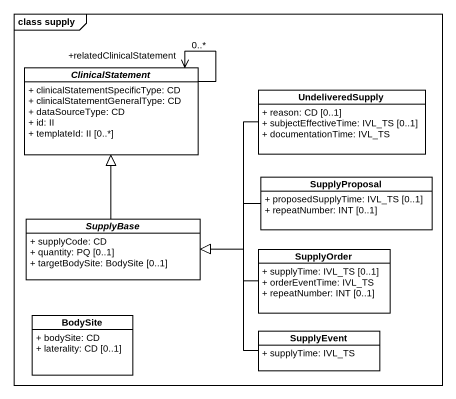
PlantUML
@startuml
mainframe class supply
hide circle
hide empty members
skinparam classAttributeIconSize 0
abstract class ClinicalStatement {
  + clinicalStatementSpecificType: CD
  + clinicalStatementGeneralType: CD
  + dataSourceType: CD
  + id: II
  + templateId: II [0..*]
}
class UndeliveredSupply {
  + reason: CD [0..1]
  + subjectEffectiveTime: IVL_TS [0..1]
  + documentationTime: IVL_TS
}
class SupplyProposal {
  + proposedSupplyTime: IVL_TS [0..1]
  + repeatNumber: INT [0..1]
}
abstract class SupplyBase {
  + supplyCode: CD
  + quantity: PQ [0..1]
  + targetBodySite: BodySite [0..1]
}
class SupplyOrder {
  + supplyTime: IVL_TS [0..1]
  + orderEventTime: IVL_TS
  + repeatNumber: INT [0..1]
}
class BodySite {
  + bodySite: CD
  + laterality: CD [0..1]
}
class SupplyEvent {
  + supplyTime: IVL_TS
}
ClinicalStatement --> "+relatedClinicalStatement\n0..*" ClinicalStatement
UndeliveredSupply -left-|> SupplyBase
SupplyProposal -left-|> SupplyBase
SupplyBase -up-|> ClinicalStatement
SupplyOrder -left-|> SupplyBase
SupplyEvent -left-|> SupplyBase
@enduml
